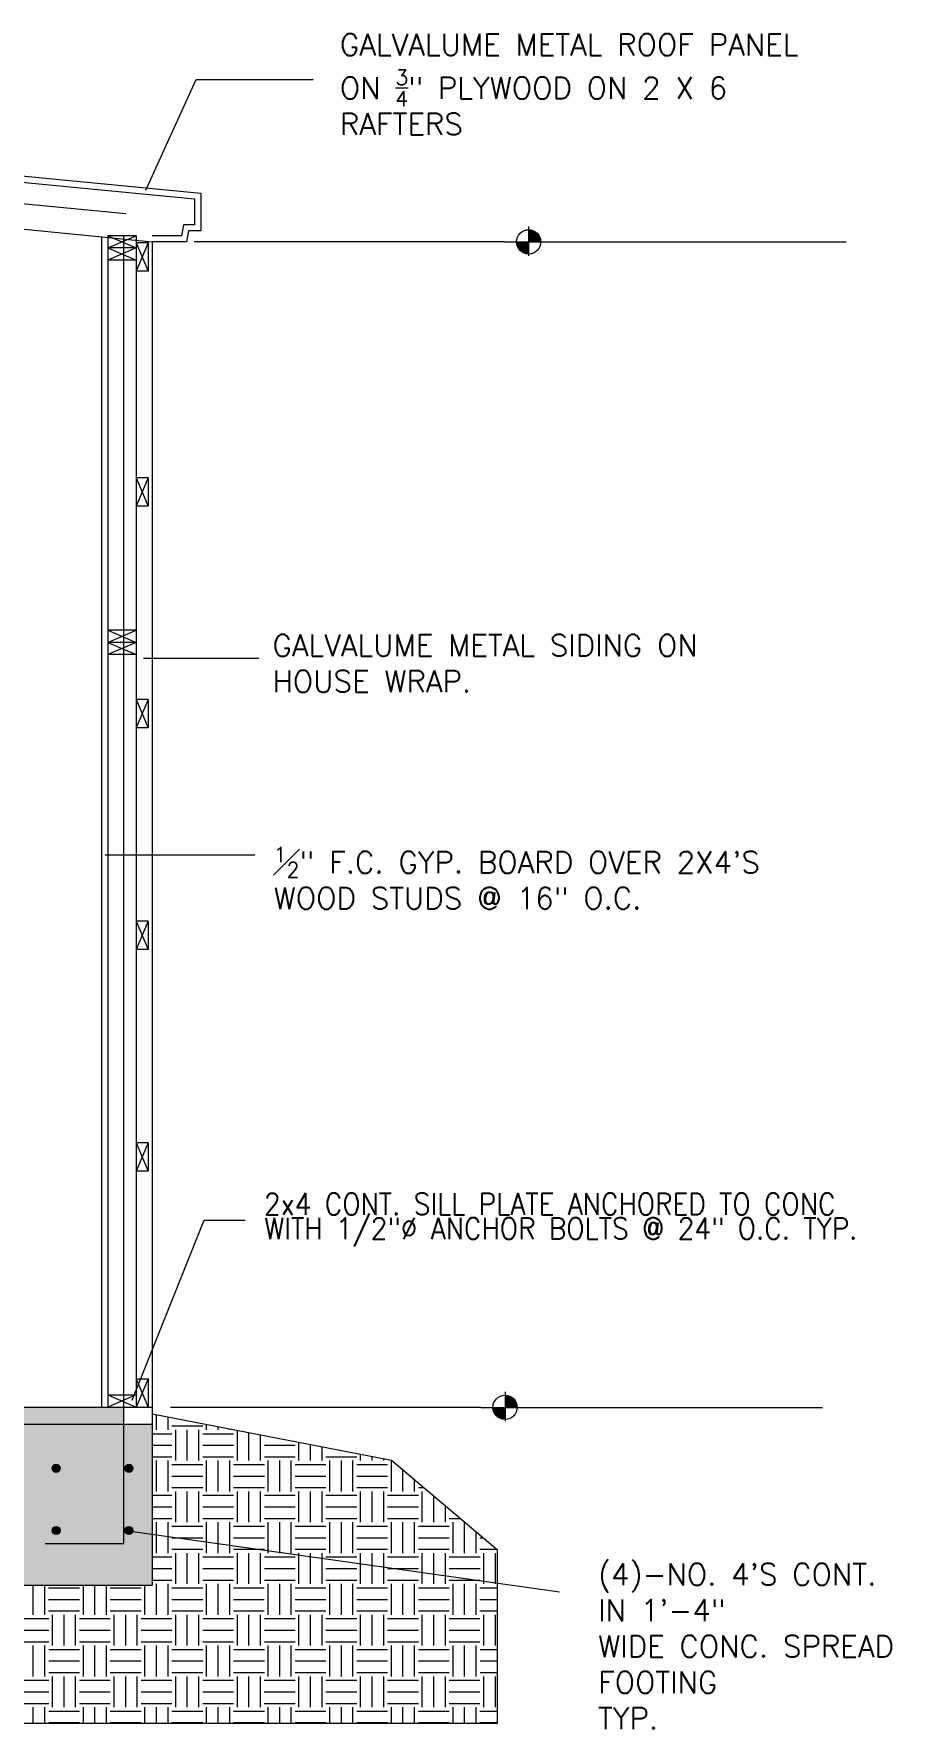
# Model space of a CAD drawing. Header units: feet. Extents: x -21713 to -20583, y -11834 to -10950.
# Drawn here: x -21090.08 to -21086.77, y -10973.37 to -10966.83 of the extents above; entities that cross this region are included whole.
import ezdxf

# ---------------------------------------------------------------- set-up
doc = ezdxf.new("R2010")
doc.units = ezdxf.units.FT
doc.header["$MEASUREMENT"] = 0
doc.linetypes.add('CENTERX2', pattern=[4, 2.5, -0.5, 0.5, -0.5])
doc.layers.get('0').update_dxf_attribs({"color": 4, "linetype": 'CENTERX2', "lineweight": 5})
for name, color, linetype, lineweight in [('anno', 7, 'Continuous', 9), ('anno line', 1, 'Continuous', 5), ('dim', 3, 'Continuous', 5), ('hatch1', 9, 'CENTERX2', 5), ('hatch2', 6, 'CENTERX2', 5), ('pipe', 4, 'Continuous', 5), ('wall', 7, 'Continuous', 9), ('wall-outside', 7, 'Continuous', 13)]:
    doc.layers.add(name, color=color, linetype=linetype, lineweight=lineweight)
doc.styles.add('ROMANS', font='ROMANS', dxfattribs={"height": 0.2})

# ---------------------------------------------------------------- blocks, each defined once
blk = doc.blocks.new('A$C8866910b')
at = {"layer": 'dim'}
h = blk.add_hatch(color=256, dxfattribs=at)
h.dxf.hatch_style = 1
h.paths.add_polyline_path([(622.6923, 861.6466, 1), (622.661, 861.6466, 1)])
h = blk.add_hatch(color=256, dxfattribs=at)
h.dxf.hatch_style = 1
h.paths.add_polyline_path([(622.9735, 861.6466, 1), (622.9423, 861.6466, 1)])
h = blk.add_hatch(color=256, dxfattribs=at)
h.dxf.hatch_style = 1
h.paths.add_polyline_path([(622.6923, 861.4064, 1), (622.661, 861.4064, 1)])
h = blk.add_hatch(color=256, dxfattribs=at)
h.dxf.hatch_style = 1
h.paths.add_polyline_path([(622.9735, 861.4064, 1), (622.9423, 861.4064, 1)])
at = {"layer": 'hatch1'}
h = blk.add_hatch(dxfattribs=at)
h.set_pattern_fill('AR-CONC', color=256, scale=0.01875)
h.set_pattern_definition([(50, (16515.71634, 9751.34504), (0.1344877209, -0.011766151), [0.0140626502, -0.1546891525]), (355, (16515.71634, 9751.34504), (-0.026016153, 0.1410375317), [0.0112501202, -0.123751322]), (100.4514445, (16515.72755, 9751.34406), (0.1084715675, 0.1292713793), [0.0119514137, -0.1314655504]), (46.1842, (16515.71634, 9751.38255), (0.2001098872, -0.0310351967), [0.0210939753, -0.2320337288]), (96.6356355, (16515.73302, 9751.37996), (0.175250987, 0.1826491888), [0.0179271306, -0.1971984366]), (351.184164, (16515.71634, 9751.38255), (0.1752509869, 0.1826491887), [0.0168751803, -0.1856269832]), (21, (16515.73509, 9751.37317), (0.1119212679, -0.07549184846), [0.0140626502, -0.1546891525]), (326, (16515.73509, 9751.37317), (0.0456221121, 0.1359670859), [0.0112501202, -0.123751322]), (71.4514447, (16515.74442, 9751.36688), (0.1575433786, 0.0604752372), [0.0119514133, -0.1314655504]), (37.5, (16515.71634, 9751.345045), (0.00227999723, 0.06241826439), [0, -0.12225130598, 0, -0.12562634203, 0, -0.124220077]), (7.5, (16515.71634, 9751.345045), (0.0493260652, 0.073952986), [0, -0.07162576516, 0, -0.11943877593, 0, -0.04734425577]), (327.5, (16515.674527, 9751.345045), (0.10009277605, -0.00422908363), [0, -0.04687550076, 0, -0.14625156236, 0, -0.19406457314]), (317.5, (16515.65578, 9751.345045), (0.1093485749, 0.0187698847), [0, -0.060938151, 0, -0.09712603757, 0, -0.13781397223])])
h.paths.add_polyline_path([(622.9364, 861.883), (617.7977, 861.883), (617.7977, 861.8166), (622.9364, 861.8166)])
h.paths.add_polyline_path([(617.7977, 861.8166), (617.7977, 861.758), (622.4306, 861.758), (622.5477, 861.6408), (622.5477, 861.1955), (623.0478, 861.1955), (623.0478, 861.8166)])
h.paths.add_polyline_path([(622.6923, 861.6466, -1), (622.661, 861.6466, -1)], flags=16)
h.paths.add_polyline_path([(622.9735, 861.6466, -1), (622.9423, 861.6466, -1)], flags=16)
h.paths.add_polyline_path([(622.6923, 861.4064, -1), (622.661, 861.4064, -1)], flags=16)
h.paths.add_polyline_path([(622.9735, 861.4064, -1), (622.9423, 861.4064, -1)], flags=16)
at = {"layer": 'hatch2'}
h = blk.add_hatch(dxfattribs=at)
h.set_pattern_fill('EARTH', color=256, scale=0.476138)
h.set_pattern_definition([(0, (16515.71634, 9751.34504), (0.1190345, 0.1190345), [0.1190345, -0.1190345]), (0, (16515.71634, 9751.38968), (0.1190345, 0.1190345), [0.1190345, -0.1190345]), (0, (16515.71634, 9751.43432), (0.1190345, 0.1190345), [0.1190345, -0.1190345]), (90, (16515.73122, 9751.4492), (-0.1190345, 0.1190345), [0.1190345, -0.1190345]), (90, (16515.77586, 9751.4492), (-0.1190345, 0.1190345), [0.1190345, -0.1190345]), (90, (16515.8205, 9751.4492), (-0.1190345, 0.1190345), [0.1190345, -0.1190345])])
h.paths.add_polyline_path([(622.5477, 861.633), (622.0213, 861.633, -0.539092), (622.0005, 861.633), (621.9945, 861.633), (621.9883, 861.6278), (621.9827, 861.633), (621.9802, 861.633, -0.539092), (621.9594, 861.633), (621.66, 861.633, -0.539092), (621.6392, 861.633), (621.6332, 861.633), (621.627, 861.6278), (621.6214, 861.633), (621.6189, 861.633, -0.539092), (621.5981, 861.633), (621.307, 861.633, -0.539092), (621.2862, 861.633), (621.2802, 861.633), (621.274, 861.6278), (621.2684, 861.633), (621.2659, 861.633, -0.539092), (621.2451, 861.633), (620.9457, 861.633, -0.539092), (620.9249, 861.633), (620.9189, 861.633), (620.9126, 861.6278), (620.907, 861.633), (620.9046, 861.633, -0.539092), (620.8838, 861.633), (620.5118, 861.633, -0.539092), (620.491, 861.633), (620.4849, 861.633), (620.4787, 861.6278), (620.4731, 861.633), (620.4707, 861.633, -0.539092), (620.4499, 861.633), (620.0736, 861.633, -0.539092), (620.0528, 861.633), (620.0468, 861.633), (620.0406, 861.6278), (620.035, 861.633), (620.0325, 861.633, -0.539092), (620.0117, 861.633), (619.7123, 861.633, -0.539092), (619.6915, 861.633), (619.6855, 861.633), (619.6793, 861.6278), (619.6737, 861.633), (619.6712, 861.633, -0.539092), (619.6504, 861.633), (619.3256, 861.633, -0.539092), (619.3048, 861.633), (619.2988, 861.633), (619.2926, 861.6278), (619.287, 861.633), (619.2846, 861.633, -0.539092), (619.2637, 861.633), (618.8706, 861.633, -0.539092), (618.8498, 861.633), (618.8438, 861.633), (618.8376, 861.6278), (618.832, 861.633), (618.8295, 861.633, -0.539092), (618.8087, 861.633), (618.5093, 861.633, -0.539092), (618.4885, 861.633), (618.4825, 861.633), (618.4763, 861.6278), (618.4707, 861.633), (618.4682, 861.633, -0.539092), (618.4474, 861.633), (618.1863, 861.633, -0.539092), (618.1655, 861.633), (618.1595, 861.633), (618.1533, 861.6278), (618.1477, 861.633), (618.1452, 861.633, -0.539092), (618.1244, 861.633), (617.7977, 861.633), (617.7977, 861.4541), (621.3385, 861.4541), (621.7755, 860.6618), (624.3816, 860.6618), (624.3816, 861.3298), (623.9724, 861.6761), (623.0478, 861.856), (623.0478, 861.1955), (622.5477, 861.1955)])
at = {"layer": 'anno'}
for p, q in [((622.9853, 866.4065), (622.8759, 866.4065)), ((622.9853, 866.3596), (622.8759, 866.3596)), ((622.9853, 866.3127), (622.8759, 866.3127)), ((622.9853, 864.883), (622.8759, 864.883)), ((622.9853, 864.8361), (622.8759, 864.8361)), ((622.9853, 864.7893), (622.8759, 864.7893))]:
    blk.add_line(p, q, dxfattribs=at)
at = {"layer": 'anno', "linetype": 'Continuous'}
for p, q in [((624.5023, 866.4424), (624.5023, 866.3291)), ((624.4089, 866.383), (625.7291, 866.383)), ((624.4114, 861.9413), (624.4114, 861.8281)), ((624.3179, 861.882), (625.6382, 861.882))]:
    blk.add_line(p, q, dxfattribs=at)
at = {"layer": 'anno', "linetype": 'Continuous', "const_width": 0.0469}
for points in [[(624.4789, 866.383, 0.414214), (624.5023, 866.3596, 0.414214)], [(624.5258, 866.383, 0.414214), (624.5023, 866.4065)], [(624.388, 861.882, 0.414214), (624.4114, 861.8586, 0.414214)], [(624.4348, 861.882, 0.414214), (624.4114, 861.9054)]]:
    blk.add_lwpolyline(points, format="xyb", dxfattribs=at)
at = {"layer": 'anno', "linetype": 'Continuous'}
for centre in [(624.5023, 866.383), (624.4114, 861.882)]:
    blk.add_circle(centre, 0.0469, dxfattribs=at)
at = {"layer": 'anno line', "linetype": 'Continuous'}
for p, q in [((623.0227, 866.5821), (623.2173, 867.0102)), ((623.2173, 867.0102), (623.6692, 867.0102)), ((624.4089, 866.383), (623.2095, 866.383)), ((624.3179, 861.882), (623.1186, 861.882))]:
    blk.add_line(p, q, dxfattribs=at)
at = {"layer": 'anno line'}
for p, q in [((623.0147, 864.7758), (623.4593, 864.7758)), ((622.8661, 864.0163), (623.4445, 864.0163)), ((622.9701, 861.9099), (623.2487, 862.6053)), ((623.2487, 862.6053), (623.4071, 862.6053)), ((622.9636, 861.404), (624.6216, 861.1695))]:
    blk.add_line(p, q, dxfattribs=at)
at = {"layer": 'dim'}
for p, q in [((622.8759, 866.4065), (622.9853, 866.3596)), ((622.8759, 866.3596), (622.9853, 866.4065)), ((622.9364, 866.4065), (622.9364, 861.883)), ((622.8759, 866.3596), (622.9853, 866.3127)), ((622.9853, 866.3596), (622.8759, 866.3127)), ((622.9853, 866.3791), (623.0321, 866.2697)), ((623.0321, 866.3791), (622.9853, 866.2697)), ((622.9853, 865.4721), (623.0321, 865.3627)), ((623.0321, 865.4721), (622.9853, 865.3627)), ((622.8759, 864.883), (622.9853, 864.8361)), ((622.8759, 864.8361), (622.9853, 864.883)), ((622.8759, 864.8361), (622.9853, 864.7893)), ((622.9853, 864.8361), (622.8759, 864.7893)), ((622.9853, 864.6158), (623.0321, 864.5064)), ((623.0321, 864.6158), (622.9853, 864.5064)), ((622.9853, 863.7596), (623.0321, 863.6502)), ((623.0321, 863.7596), (622.9853, 863.6502)), ((622.9853, 862.9033), (623.0321, 862.7939)), ((623.0321, 862.9033), (622.9853, 862.7939)), ((622.9853, 861.9923), (623.0321, 861.883)), ((623.0321, 861.9923), (622.9853, 861.883)), ((622.8759, 861.9298), (622.9853, 861.883)), ((622.9853, 861.9298), (622.8759, 861.883)), ((623.9724, 861.6761), (623.0478, 861.856)), ((624.3816, 861.3298), (623.9724, 861.6761)), ((624.3816, 860.6618), (624.3816, 861.3298)), ((621.7755, 860.6618), (624.3816, 860.6618))]:
    blk.add_line(p, q, dxfattribs=at)
at = {"layer": 'pipe'}
for p, q in [((617.7977, 866.9908), (622.9464, 866.4925)), ((617.7977, 861.8166), (623.0478, 861.8166))]:
    blk.add_line(p, q, dxfattribs=at)
at = {"layer": 'wall', "color": 1}
for p, q in [((617.7977, 867.0732), (623.2118, 866.5492)), ((623.2118, 866.5492), (623.2118, 866.4494)), ((623.161, 866.4065), (623.0478, 866.4065)), ((623.1688, 866.4494), (623.161, 866.4065)), ((623.2118, 866.4494), (623.1688, 866.4494))]:
    blk.add_line(p, q, dxfattribs=at)
at = {"layer": 'wall'}
for p, q in [((617.7977, 866.908), (623.0478, 866.383)), ((622.9853, 866.3791), (622.9853, 866.2697)), ((623.0321, 866.3791), (623.0321, 866.2697)), ((622.9853, 865.4721), (622.9853, 865.3627)), ((623.0321, 865.4721), (623.0321, 865.3627)), ((622.9853, 864.6158), (622.9853, 864.5064)), ((623.0321, 864.6158), (623.0321, 864.5064)), ((622.9853, 863.7596), (622.9853, 863.6502)), ((623.0321, 863.7596), (623.0321, 863.6502)), ((622.9853, 862.9033), (622.9853, 862.7939)), ((623.0321, 862.9033), (623.0321, 862.7939)), ((622.9853, 861.9923), (623.0321, 861.9923)), ((622.9853, 861.9923), (622.9853, 861.883)), ((623.0321, 861.9923), (623.0321, 861.883)), ((622.9364, 861.883), (622.9364, 861.3556)), ((622.9853, 861.883), (623.0478, 861.883)), ((622.6337, 861.3556), (622.9364, 861.3556))]:
    blk.add_line(p, q, dxfattribs=at)
for centre in [(622.6767, 861.6466), (622.9579, 861.6466), (622.6767, 861.4064), (622.9579, 861.4064)]:
    blk.add_circle(centre, 0.0156, dxfattribs=at)
at = {"layer": 'wall-outside'}
for p, q in [((617.7977, 867.0967), (623.2353, 866.5705)), ((623.2353, 866.5705), (623.2353, 866.426)), ((622.8524, 866.4026), (622.8524, 861.883)), ((622.8759, 866.4065), (622.8759, 861.883)), ((622.9853, 866.4065), (622.9853, 861.883)), ((623.1884, 866.426), (623.1806, 866.383)), ((623.2353, 866.426), (623.1884, 866.426)), ((623.0321, 866.3791), (622.9853, 866.3791)), ((623.0478, 866.383), (623.0478, 861.1955)), ((623.1806, 866.383), (623.0478, 866.383)), ((623.0321, 866.2697), (622.9853, 866.2697)), ((623.0321, 865.4721), (622.9853, 865.4721)), ((623.0321, 865.3627), (622.9853, 865.3627)), ((623.0321, 864.6158), (622.9853, 864.6158)), ((623.0321, 864.5064), (622.9853, 864.5064)), ((623.0321, 863.7596), (622.9853, 863.7596)), ((623.0321, 863.6502), (622.9853, 863.6502)), ((623.0321, 862.9033), (622.9853, 862.9033)), ((623.0321, 862.7939), (622.9853, 862.7939)), ((622.8759, 861.9298), (622.9853, 861.9298)), ((617.7977, 861.883), (623.0478, 861.883)), ((622.5477, 861.1955), (623.0478, 861.1955))]:
    blk.add_line(p, q, dxfattribs=at)
at = {"layer": 'anno', "linetype": 'Continuous', "style": 'ROMANS', "width": 0.9}
for s, p in [('2x4 CONT. SILL PLATE ANCHORED TO CONC', (623.4799, 862.6256)), ('WITH 1/2"%%C ANCHOR BOLTS @ 24" O.C. TYP.', (623.4811, 862.5311))]:
    blk.add_text(s, height=0.083333, dxfattribs=at).set_placement(p)
at = {"layer": 'anno', "linetype": 'Continuous', "char_height": 0.083333, "attachment_point": 1, "style": 'ROMANS'}
for s, insert, width in [('\\A1;GALVALUME METAL ROOF PANEL ON {\\H0.7x;\\S3/4;}" PLYWOOD ON 2 X 6 RAFTERS', (623.773, 867.1862), 2.146312), ('GALVALUME METAL SIDING ON HOUSE WRAP. ', (623.5126, 864.8661), 2.146312), ('\\A1;{\\H0.7x;\\S1#2;}" F.C. GYP. BOARD OVER 2X4\'S WOOD STUDS @ 16" O.C. ', (623.517, 864.0454), 2.146312), ('(4)-NO. 4\'S CONT. IN 1\'-4" \\PWIDE CONC. SPREAD FOOTING\\PTYP. ', (624.7706, 861.2784), 1.267799)]:
    blk.add_mtext(s, dxfattribs=dict(at, insert=insert, width=width))
at = {"layer": 'anno', "linetype": 'Continuous', "style": 'ROMANS', "width": 0.8}
for tag, p in [('FINISHFLOOR', (624.6268, 866.4088)), ('FINISHFLOOR', (639.7234, 866.3862)), ('100\'-0"', (624.6268, 866.2647)), ('100\'-0"', (639.7234, 866.2421)), ('FINISHFLOOR', (624.5358, 861.9078)), ('FINISHFLOOR', (639.6602, 861.8772)), ('100\'-0"', (624.5358, 861.7637)), ('100\'-0"', (639.6602, 861.7331))]:
    blk.add_attdef(tag, p, '', height=0.0781, dxfattribs=at)

msp = doc.modelspace()

# ---------------------------------------------------------------- block references
msp.add_blockref('A$C8866910b', (-21712.6678, -11834.0142))

doc.saveas('drawing.dxf')
